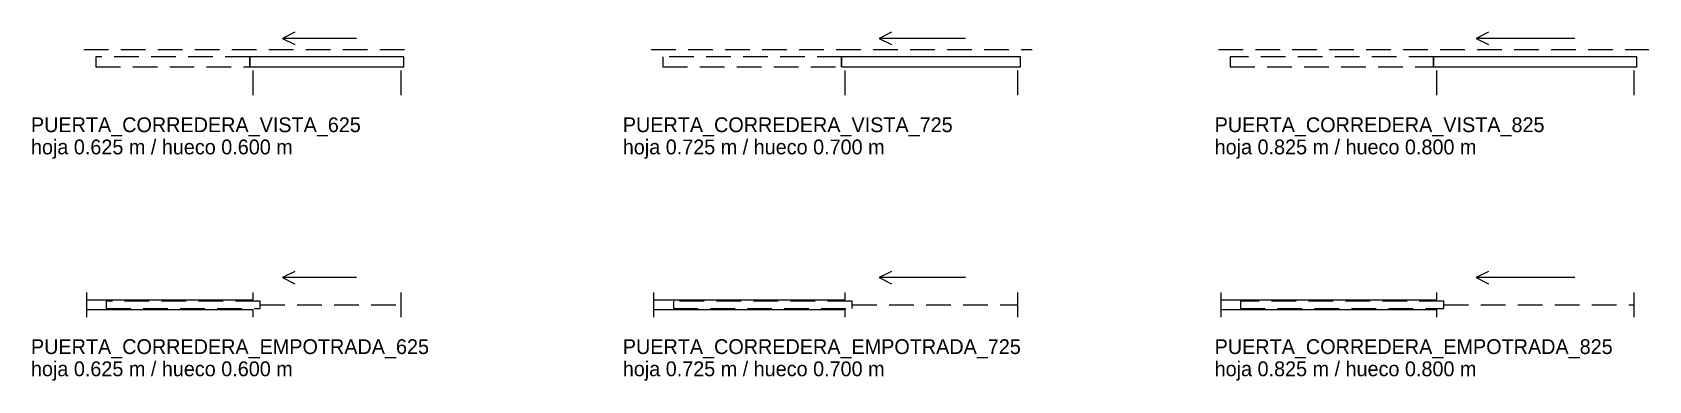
# Model space of a CAD drawing. Header units: millimetres. Extents: x 106 to 6660, y -1258 to 155.
import ezdxf

# ---------------------------------------------------------------- set-up
doc = ezdxf.new("R2010")
doc.units = ezdxf.units.MM
doc.linetypes.add('OCULTA', pattern=[150, 100, -50])
doc.layers.add('A-CARPINTERIA', color=4, linetype='Continuous', lineweight=18)
doc.layers.add('A-CARPINTERIA-OCULTA', color=4, linetype='OCULTA', lineweight=13)
doc.layers.add('A-TEXTO', color=7, linetype='Continuous')

# ---------------------------------------------------------------- blocks, each defined once
blk = doc.blocks.new('PUERTA_CORREDERA_VISTA_625')
at = {"layer": 'A-CARPINTERIA'}
for points in [[(170, 155), (120, 130), (170, 105)], [(420, 130), (120, 130)], [(0, 0), (0, -100)], [(600, 0), (600, -100)]]:
    blk.add_lwpolyline(points, dxfattribs=at)
blk.add_lwpolyline([(-12.5, 15), (612.5, 15), (612.5, 55), (-12.5, 55)], close=True, dxfattribs=at)
at = {"layer": 'A-CARPINTERIA-OCULTA'}
blk.add_lwpolyline([(-685, 85), (660, 85)], dxfattribs=at)
blk.add_lwpolyline([(-637.5, 15), (-12.5, 15), (-12.5, 55), (-637.5, 55)], close=True, dxfattribs=at)
blk = doc.blocks.new('PUERTA_CORREDERA_EMPOTRADA_625')
at = {"layer": 'A-CARPINTERIA'}
for points in [[(170, 85), (120, 60), (170, 35)], [(-675, 0), (-675, -100)], [(0, 0), (0, -30)], [(420, 60), (120, 60)], [(600, 0), (600, -100)], [(-675, -30), (0, -30)], [(-675, -70), (0, -70)], [(0, -70), (0, -100)]]:
    blk.add_lwpolyline(points, dxfattribs=at)
at = {"layer": 'A-CARPINTERIA-OCULTA'}
blk.add_lwpolyline([(-595, -65), (30, -65), (30, -35), (-595, -35)], close=True, dxfattribs=at)
blk.add_lwpolyline([(30, -50), (600, -50)], dxfattribs=at)
blk = doc.blocks.new('PUERTA_CORREDERA_VISTA_725')
at = {"layer": 'A-CARPINTERIA'}
for points in [[(190, 155), (140, 130), (190, 105)], [(490, 130), (140, 130)], [(0, 0), (0, -100)], [(700, 0), (700, -100)]]:
    blk.add_lwpolyline(points, dxfattribs=at)
blk.add_lwpolyline([(-12.5, 15), (712.5, 15), (712.5, 55), (-12.5, 55)], close=True, dxfattribs=at)
at = {"layer": 'A-CARPINTERIA-OCULTA'}
blk.add_lwpolyline([(-785, 85), (760, 85)], dxfattribs=at)
blk.add_lwpolyline([(-737.5, 15), (-12.5, 15), (-12.5, 55), (-737.5, 55)], close=True, dxfattribs=at)
blk = doc.blocks.new('PUERTA_CORREDERA_EMPOTRADA_725')
at = {"layer": 'A-CARPINTERIA'}
for points in [[(190, 85), (140, 60), (190, 35)], [(-775, 0), (-775, -100)], [(0, 0), (0, -30)], [(490, 60), (140, 60)], [(700, 0), (700, -100)], [(-775, -30), (0, -30)], [(-775, -70), (0, -70)], [(0, -70), (0, -100)]]:
    blk.add_lwpolyline(points, dxfattribs=at)
at = {"layer": 'A-CARPINTERIA-OCULTA'}
blk.add_lwpolyline([(-695, -65), (30, -65), (30, -35), (-695, -35)], close=True, dxfattribs=at)
blk.add_lwpolyline([(30, -50), (700, -50)], dxfattribs=at)
blk = doc.blocks.new('PUERTA_CORREDERA_VISTA_825')
at = {"layer": 'A-CARPINTERIA'}
for points in [[(210, 155), (160, 130), (210, 105)], [(560, 130), (160, 130)], [(0, 0), (0, -100)], [(800, 0), (800, -100)]]:
    blk.add_lwpolyline(points, dxfattribs=at)
blk.add_lwpolyline([(-12.5, 15), (812.5, 15), (812.5, 55), (-12.5, 55)], close=True, dxfattribs=at)
at = {"layer": 'A-CARPINTERIA-OCULTA'}
blk.add_lwpolyline([(-885, 85), (860, 85)], dxfattribs=at)
blk.add_lwpolyline([(-837.5, 15), (-12.5, 15), (-12.5, 55), (-837.5, 55)], close=True, dxfattribs=at)
blk = doc.blocks.new('PUERTA_CORREDERA_EMPOTRADA_825')
at = {"layer": 'A-CARPINTERIA'}
for points in [[(210, 85), (160, 60), (210, 35)], [(-875, 0), (-875, -100)], [(0, 0), (0, -30)], [(560, 60), (160, 60)], [(800, 0), (800, -100)], [(-875, -30), (0, -30)], [(-875, -70), (0, -70)], [(0, -70), (0, -100)]]:
    blk.add_lwpolyline(points, dxfattribs=at)
at = {"layer": 'A-CARPINTERIA-OCULTA'}
blk.add_lwpolyline([(-795, -65), (30, -65), (30, -35), (-795, -35)], close=True, dxfattribs=at)
blk.add_lwpolyline([(30, -50), (800, -50)], dxfattribs=at)

msp = doc.modelspace()

# ---------------------------------------------------------------- block references
for name, p in [('PUERTA_CORREDERA_VISTA_625', (1000, 0)), ('PUERTA_CORREDERA_VISTA_725', (3400, 0)), ('PUERTA_CORREDERA_VISTA_825', (5800, 0)), ('PUERTA_CORREDERA_EMPOTRADA_625', (1000, -900)), ('PUERTA_CORREDERA_EMPOTRADA_725', (3400, -900)), ('PUERTA_CORREDERA_EMPOTRADA_825', (5800, -900))]:
    msp.add_blockref(name, p)

# ---------------------------------------------------------------- texts
at = {"layer": 'A-TEXTO'}
for s, p in [('PUERTA_CORREDERA_VISTA_625', (100, -250)), ('PUERTA_CORREDERA_VISTA_725', (2500, -250)), ('PUERTA_CORREDERA_VISTA_825', (4900, -250)), ('hoja 0.625 m / hueco 0.600 m', (100, -340)), ('hoja 0.725 m / hueco 0.700 m', (2500, -340)), ('hoja 0.825 m / hueco 0.800 m', (4900, -340)), ('PUERTA_CORREDERA_EMPOTRADA_625', (100, -1150)), ('PUERTA_CORREDERA_EMPOTRADA_725', (2500, -1150)), ('PUERTA_CORREDERA_EMPOTRADA_825', (4900, -1150)), ('hoja 0.625 m / hueco 0.600 m', (100, -1240)), ('hoja 0.725 m / hueco 0.700 m', (2500, -1240)), ('hoja 0.825 m / hueco 0.800 m', (4900, -1240))]:
    msp.add_text(s, height=60, dxfattribs=at).set_placement(p)

doc.saveas('drawing.dxf')
